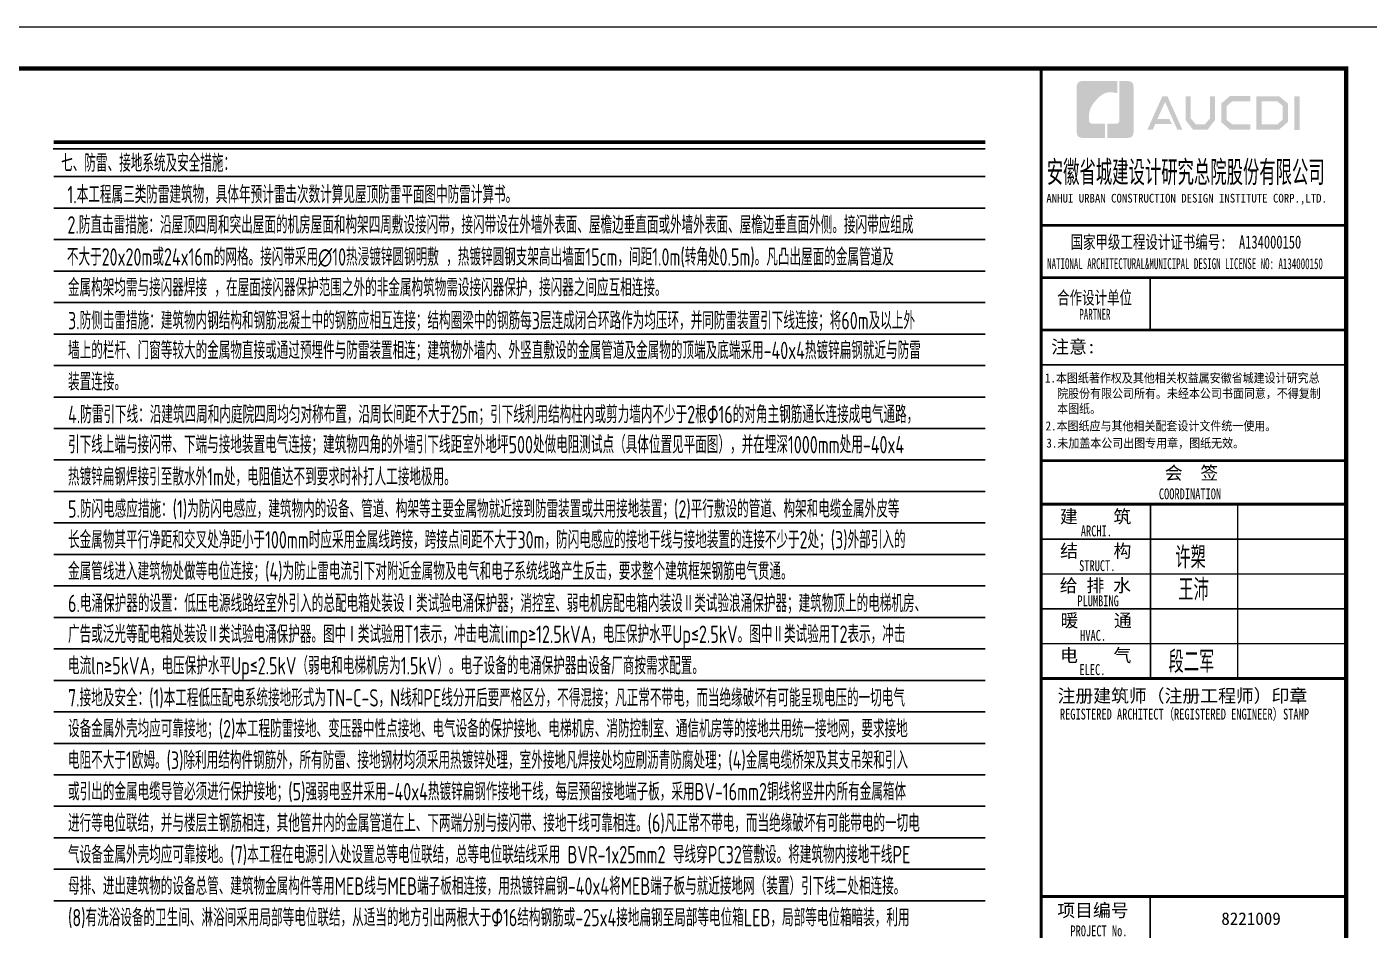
# Model space of a CAD drawing. Extents: x 3002737 to 4077523, y -995787 to -7267.
# Drawn here: x 3060859 to 3091660, y -618160 to -597432 of the extents above; entities that cross this region are included whole.
import ezdxf

# ---------------------------------------------------------------- set-up
doc = ezdxf.new("R2010")
doc.units = 0
doc.header["$LTSCALE"] = 1000
doc.header["$MEASUREMENT"] = 0
doc.layers.get('0').update_dxf_attribs({"linetype": 'CONTINUOUS'})
for name, color, linetype in [('!!电气', 1, 'CONTINUOUS'), ('PUB_TITLE', 4, 'CONTINUOUS'), ('TEL_TEXT', 7, 'CONTINUOUS'), ('图签文字', 4, 'CONTINUOUS')]:
    doc.layers.add(name, color=color, linetype=linetype)
doc.layers.add('图框', color=147, linetype='CONTINUOUS', lineweight=20)
doc.layers.add('图签', color=147, linetype='CONTINUOUS', lineweight=18)
doc.styles.add('HT', font='simhei.ttf')
doc.styles.add('TSSD_Dimension', font='Tssdeng.shx', dxfattribs={"width": 0.7, "bigfont": 'tssdchn.shx'})
doc.styles.add('宋体', font='', dxfattribs={"height": 4})
doc.styles.add('建筑图签-1', font='simhei.ttf', dxfattribs={"width": 0.7})
doc.styles.add('建筑图签-2', font='TXT.shx', dxfattribs={"width": 0.5, "bigfont": 'HZTXT.shx'})
doc.styles.get('宋体').set_extended_font_data('SimSun')

# ---------------------------------------------------------------- blocks, each defined once
blk = doc.blocks.new('院标1')
h = blk.add_hatch(color=150)
h.dxf.hatch_style = 1
h.set_gradient(color1=(33, 113, 253), color2=(33, 113, 253), tint=1, name='INVCURVED')
edge = h.paths.add_edge_path()
edge.add_spline(control_points=[(116373, 648379), (116379, 648379), (116382, 648379), (116391, 648379), (116391, 648379), (116391, 648379), (116616, 648379), (116616, 648379), (116616, 648379), (116616, 648379), (116616, 648054), (116616, 648054), (116616, 648054), (116616, 648054), (116108, 648054), (116108, 648054), (116108, 648054), (116028, 648054), (115963, 648111), (115963, 648199), (115963, 648199), (115963, 648199), (115963, 649215), (115963, 649215), (115963, 649215), (115963, 649295), (116018, 649360), (116108, 649360), (116108, 649360), (116108, 649360), (116897, 649360), (116897, 649360), (116897, 649360), (116897, 649360), (116897, 649080), (116897, 649080), (116897, 649080), (116897, 649080), (116566, 649140), (116356, 648859), (116356, 648859), (116245, 648719), (116240, 648545), (116247, 648466), (116247, 648466), (116254, 648386), (116247, 648466), (116247, 648466), (116247, 648466), (116247, 648466), (116258, 648374), (116373, 648379)], knot_values=[0, 0, 0, 0, 0.071429, 0.071429, 0.071429, 0.107143, 0.142857, 0.142857, 0.142857, 0.178571, 0.214286, 0.214286, 0.214286, 0.25, 0.285714, 0.285714, 0.285714, 0.321429, 0.357143, 0.357143, 0.357143, 0.392857, 0.428571, 0.428571, 0.428571, 0.464286, 0.5, 0.5, 0.5, 0.535714, 0.571429, 0.571429, 0.571429, 0.607143, 0.642857, 0.642857, 0.642857, 0.678571, 0.714286, 0.714286, 0.714286, 0.75, 0.785714, 0.785714, 0.785714, 0.821429, 0.857143, 0.857143, 0.857143, 0.928571, 1, 1, 1, 1], degree=3, periodic=0)
h = blk.add_hatch(color=150)
h.dxf.hatch_style = 1
h.set_gradient(color1=(33, 113, 253), color2=(33, 113, 253), tint=1, name='INVCURVED')
edge = h.paths.add_edge_path()
edge.add_spline(control_points=[(117268, 649215), (117268, 649215), (117268, 648199), (117268, 648199), (117268, 648199), (117268, 648114), (117212, 648054), (117123, 648054), (117123, 648054), (117123, 648054), (116663, 648054), (116663, 648054), (116663, 648054), (116663, 648054), (116663, 648379), (116663, 648379), (116663, 648379), (116663, 648379), (116865, 648379), (116865, 648379), (116865, 648379), (116907, 648379), (116941, 648413), (116941, 648455), (116941, 648455), (116941, 648455), (116941, 649360), (116941, 649360), (116941, 649360), (116941, 649360), (117123, 649360), (117123, 649360), (117123, 649360), (117204, 649360), (117268, 649306), (117268, 649215)], knot_values=[0, 0, 0, 0, 0.1, 0.1, 0.1, 0.15, 0.2, 0.2, 0.2, 0.25, 0.3, 0.3, 0.3, 0.35, 0.4, 0.4, 0.4, 0.45, 0.5, 0.5, 0.5, 0.55, 0.6, 0.6, 0.6, 0.65, 0.7, 0.7, 0.7, 0.75, 0.8, 0.8, 0.8, 0.9, 1, 1, 1, 1], degree=3, periodic=0)
blk = doc.blocks.new('A$C571341EA')
at = {"layer": 'PUB_TITLE'}
h = blk.add_hatch(color=147, dxfattribs=at)
h.paths.add_polyline_path([(5808, 39358), (5934, 39358), (5934, 38588), (5808, 38588)])
h.paths.add_polyline_path([(5056, 39242), (5056, 38716), (5416, 38716), (5540, 38823), (5540, 39141), (5420, 39242)], flags=16)
h.paths.add_polyline_path([(4938, 39360), (4938, 38598), (5460, 38598), (5659, 38768), (5659, 39196), (5463, 39360)])
h.paths.add_polyline_path([(4795, 39364), (4795, 39248), (4388, 39248), (4255, 39137), (4255, 38818), (4388, 38715), (4797, 38715), (4797, 38593), (4333, 38593), (4131, 38768), (4131, 39196), (4329, 39364)])
h.paths.add_polyline_path([(3312, 39362), (3432, 39362), (3432, 38851), (3546, 38720), (3757, 38720), (3871, 38851), (3871, 39362), (3985, 39362), (3985, 38814), (3821, 38597), (3483, 38597), (3312, 38816)])
h.paths.add_polyline_path([(2780, 39360), (2897, 39360), (3239, 38596), (3123, 38596), (2842, 39230), (2667, 38842), (2938, 38842), (2999, 38727), (2618, 38727), (2559, 38594), (2436, 38594)])
at = {"layer": '图框'}
for p, q in [((0, 36400), (7000, 36400)), ((0, 36400), (7000, 36400)), ((0, 35200), (7000, 35200))]:
    blk.add_line(p, q, dxfattribs=at)
for points, const_width in [([(0, 0), (0, 40000)], 70), ([(0, 36400), (7000, 36400)], 60), ([(0, 35200), (7000, 35200)], 60), ([(0, 35200), (7000, 35200)], 60), ([(2500, 35200), (2500, 34000)], 35), ([(0, 34000), (7000, 34000)], 60), ([(0, 34000), (7000, 34000)], 60), ([(0, 33199), (7000, 33199)], 35), ([(8, 31000), (7008, 31000)], 60), ([(8, 30000), (7008, 30000)], 70), ([(8, 30000), (7008, 30000)], 70), ([(2508, 30000), (2508, 26000)], 35), ([(4508, 30000), (4508, 26000)], 35), ([(8, 29200), (7008, 29200)], 35), ([(8, 28400), (7008, 28400)], 35), ([(8, 27600), (7008, 27600)], 35), ([(8, 26800), (7008, 26800)], 35), ([(8, 26000), (7008, 26000)], 70), ([(0, 21000), (7000, 21000)], 70), ([(0, 21000), (7000, 21000)], 70), ([(2500, 17000), (2500, 21000)], 35)]:
    blk.add_lwpolyline(points, dxfattribs=dict(at, const_width=const_width))
blk.add_blockref('院标1', (-115149, -609649))
at = {"layer": 'PUB_TITLE', "style": 'HT', "width": 0.88}
for s, p in [('1.本图纸著作权及其他相关权益属安徽省城建设计研究总', (86, 32793)), ('院股份有限公司所有。未经本公司书面同意，不得复制', (365, 32439)), ('本图纸。', (365, 32089)), (' 2.本图纸应与其他相关配套设计文件统一使用。 ', (-25, 31692)), ('3.未加盖本公司出图专用章，图纸无效。', (118, 31298))]:
    blk.add_text(s, height=210, dxfattribs=at).set_placement(p)
at = {"layer": '图签', "color": 154, "style": '宋体'}
blk.add_text(' 8221009', height=286.7, dxfattribs=at).set_placement((3937, 20348))
at = {"layer": '图签文字', "color": 7, "style": '建筑图签-1'}
for s, height, width, p in [('安徽省城建设计研究总院股份有限公司', 500, 0.55, (128, 37377)), ('国家甲级工程设计证书编号:  A134000150', 300, 0.7, (672, 35867)), ('合作设计单位', 300, 0.7, (365, 34590))]:
    blk.add_text(s, height=height, dxfattribs=dict(at, width=width)).set_placement(p)
at = {"layer": '图签文字', "linetype": 'Continuous', "style": '建筑图签-1', "width": 0.91}
blk.add_text('ANHUI URBAN CONSTRUCTION DESIGN INSTITUTE CORP.,LTD.', height=200, dxfattribs=at).set_placement((118, 36922))
at = {"layer": '图签文字', "style": '建筑图签-1'}
for s, width, p in [('NATIONAL ARCHITECTURAL&MUNICIPAL DESIGN LICENSE NO: A134000150', 0.6, (137, 35395)), ('PARTNER', 0.6, (875, 34234)), ('COORDINATION', 0.7, (2700, 30113)), ('ARCHI.', 0.7, (909, 29262)), ('STRUCT.', 0.7, (870, 28465)), ('PLUMBING', 0.7, (829, 27658)), ('HVAC.', 0.7, (894, 26865)), ('ELEC.', 0.7, (878, 26080)), ('REGISTERED ARCHITECT（REGISTERED ENGINEER）STAMP', 0.7, (429, 25059)), ('PROJECT No.', 0.7, (670, 20085, -1799))]:
    blk.add_text(s, height=250, dxfattribs=dict(at, width=width)).set_placement(p)
at = {"layer": '图签文字', "color": 7, "style": '建筑图签-1'}
for s, p in [('注意:', (231, 33463)), ('会  签', (2835, 30568)), ('建    筑', (430, 29567)), ('结    构', (434, 28779)), ('给 排 水', (425, 27985)), ('暖    通', (443, 27182)), ('电    气', (433, 26382)), ('注册建筑师（注册工程师）印章', (375, 25454)), ('项目编号', (368, 20532))]:
    blk.add_text(s, height=300, dxfattribs=at).set_placement(p)
at = {"layer": '图签文字', "color": 1, "style": '建筑图签-2', "width": 0.7}
for s, p in [('许槊', (3075, 28528)), ('王沛', (3146, 27787)), ('段二军', (2921, 26132))]:
    blk.add_text(s, height=500, dxfattribs=at).set_placement(p)

msp = doc.modelspace()

# ---------------------------------------------------------------- linework, layer by layer
at = {"layer": 'TEL_TEXT', "color": 0}
for p, q in [((3061461.5, -600231.2), (3082849.9, -600231.2)), ((3061479.8, -603759.4), (3082849.9, -603759.4)), ((3061479.8, -604481.9), (3082849.9, -604481.9)), ((3061479.8, -605204.3), (3082849.9, -605204.3)), ((3061479.8, -605926.8), (3082849.9, -605926.8)), ((3061479.8, -606649.2), (3082849.9, -606649.2)), ((3061479.8, -607371.7), (3082849.9, -607371.7)), ((3061479.8, -608094.1), (3082849.9, -608094.1)), ((3061479.8, -608816.6), (3082849.9, -608816.6)), ((3061479.8, -609539), (3082849.9, -609539)), ((3061479.8, -610261.5), (3082849.9, -610261.5)), ((3061479.8, -610983.9), (3082849.9, -610983.9)), ((3061479.8, -611706.4), (3082849.9, -611706.4)), ((3061479.8, -612428.9), (3082849.9, -612428.9)), ((3061479.8, -613151.3), (3082849.9, -613151.3)), ((3061479.8, -613873.8), (3082849.9, -613873.8)), ((3061479.8, -614596.2), (3082849.9, -614596.2)), ((3061479.8, -615318.7), (3082849.9, -615318.7)), ((3061479.8, -616041.1), (3082849.9, -616041.1)), ((3061479.8, -616763.6), (3082849.9, -616763.6)), ((3061479.8, -617486), (3082849.9, -617486))]:
    msp.add_line(p, q, dxfattribs=at)
at = {"layer": 'TEL_TEXT'}
for p, q in [((3061479.8, -600869.6), (3082849.9, -600869.6)), ((3061479.8, -601592), (3082849.9, -601592)), ((3061479.8, -602314.5), (3082849.9, -602314.5)), ((3061479.8, -603036.9), (3082849.9, -603036.9))]:
    msp.add_line(p, q, dxfattribs=at)
at = {"layer": 'TEL_TEXT', "color": 0, "const_width": 85}
msp.add_lwpolyline([(3082849.9, -600078), (3061475.5, -600078)], dxfattribs=at)
at = {"layer": '图框'}
msp.add_lwpolyline([(3032735, -597432.4), (3092134.8, -597432.4), (3092134.8, -639386.6), (3032735, -639386.6)], close=True, dxfattribs=at)
at = {"layer": '图框', "const_width": 100}
msp.add_lwpolyline([(3035235, -638386.6), (3091135, -638386.6), (3091135, -598386.6), (3035235, -598386.6)], close=True, dxfattribs=at)

# ---------------------------------------------------------------- block references
at = {"layer": '!!电气'}
msp.add_blockref('A$C571341EA', (3084135, -638386.6), dxfattribs=at)

# ---------------------------------------------------------------- texts
at = {"layer": 'TEL_TEXT', "style": 'TSSD_Dimension', "width": 0.7}
for s, p in [('七、防雷、接地系统及安全措施：', (3061647, -600758.5)), ('1.本工程属三类防雷建筑物，具体年预计雷击次数计算见屋顶防雷平面图中防雷计算书。', (3061791.7, -601481)), ('2.防直击雷措施：沿屋顶四周和突出屋面的机房屋面和构架四周敷设接闪带，接闪带设在外墙外表面、屋檐边垂直面或外墙外表面、屋檐边垂直面外侧。接闪带应组成', (3061791.7, -602176.6)), ('不大于20x20m或24x16m的网格。接闪带采用∅10热浸镀锌圆钢明敷 ，热镀锌圆钢支架高出墙面15cm，间距1.0m(转角处0.5m)。凡凸出屋面的金属管道及', (3061778, -602913.3)), ('金属构架均需与接闪器焊接 ，在屋面接闪器保护范围之外的非金属构筑物需设接闪器保护，接闪器之间应互相连接。', (3061802.2, -603615.1)), ('3.防侧击雷措施：建筑物内钢结构和钢筋混凝土中的钢筋应相互连接；结构圈梁中的钢筋每3层连成闭合环路作为均压环，并同防雷装置引下线连接；将60m及以上外', (3061804.5, -604373.5)), ('墙上的栏杆、门窗等较大的金属物直接或通过预埋件与防雷装置相连；建筑物外墙内、外竖直敷设的金属管道及金属物的顶端及底端采用-40x4热镀锌扁钢就近与防雷', (3061804.5, -605057.1)), ('装置连接。', (3061804.5, -605779.5)), ('4.防雷引下线：沿建筑四周和内庭院四周均匀对称布置，沿周长间距不大于25m；引下线利用结构柱内或剪力墙内不少于2根Φ16的对角主钢筋通长连接成电气通路，', (3061804.5, -606527.7)), ('引下线上端与接闪带、下端与接地装置电气连接；建筑物四角的外墙引下线距室外地坪500处做电阻测试点（具体位置见平面图），并在埋深1000mm处用-40x4', (3061804.5, -607219.9)), ('热镀锌扁钢焊接引至散水外1m处，电阻值达不到要求时补打人工接地极用。', (3061804.5, -607958)), ('5.防闪电感应措施：(1)为防闪电感应，建筑物内的设备、管道、构架等主要金属物就近接到防雷装置或共用接地装置；(2)平行敷设的管道、构架和电缆金属外皮等', (3061804.5, -608695.1)), ('长金属物其平行净距和交叉处净距小于100mm时应采用金属线跨接，跨接点间距不大于30m，防闪电感应的接地干线与接地装置的连接不少于2处；(3)外部引入的', (3061804.5, -609402.9)), ('金属管线进入建筑物处做等电位连接；(4)为防止雷电流引下对附近金属物及电气和电子系统线路产生反击，要求整个建筑框架钢筋电气贯通。', (3061804.5, -610125.3)), ('6.电涌保护器的设置：低压电源线路经室外引入的总配电箱处装设Ⅰ类试验电涌保护器；消控室、弱电机房配电箱内装设Ⅱ类试验浪涌保护器；建筑物顶上的电梯机房、', (3061804.5, -610862.4)), ('广告或泛光等配电箱处装设Ⅱ类试验电涌保护器。图中Ⅰ类试验用T1表示，冲击电流limp≥12.5kVA，电压保护水平Up≤2.5kV。图中Ⅱ类试验用T2表示，冲击', (3061804.5, -611570.2)), ('电流ln≥5kVA，电压保护水平Up≤2.5kV（弱电和电梯机房为1.5kV）。电子设备的电涌保护器由设备厂商按需求配置。', (3061804.5, -612292.7)), ('7.接地及安全：(1)本工程低压配电系统接地形式为TN-C-S，N线和PE线分开后要严格区分，不得混接；凡正常不带电，而当绝缘破坏有可能呈现电压的一切电气', (3061804.5, -613029.8)), ('设备金属外壳均应可靠接地；(2)本工程防雷接地、变压器中性点接地、电气设备的保护接地、电梯机房、消防控制室、通信机房等的接地共用统一接地网，要求接地', (3061804.5, -613737.6)), ('电阻不大于1欧姆。(3)除利用结构件钢筋外，所有防雷、接地钢材均须采用热镀锌处理，室外接地凡焊接处均应刷沥青防腐处理；(4)金属电缆桥架及其支吊架和引入', (3061804.5, -614460.1)), ('或引出的金属电缆导管必须进行保护接地；(5)强弱电竖井采用-40x4热镀锌扁钢作接地干线，每层预留接地端子板，采用BV-16mm2铜线将竖井内所有金属箱体', (3061804.5, -615182.5)), ('进行等电位联结，并与楼层主钢筋相连，其他管井内的金属管道在上、下两端分别与接闪带、接地干线可靠相连。(6)凡正常不带电，而当绝缘破坏有可能带电的一切电', (3061804.5, -615905)), ('气设备金属外壳均应可靠接地。(7)本工程在电源引入处设置总等电位联结，总等电位联结线采用 BVR-1x25mm2 导线穿PC32管敷设。将建筑物内接地干线PE', (3061804.5, -616627.4)), ('母排、进出建筑物的设备总管、建筑物金属构件等用MEB线与MEB端子板相连接，用热镀锌扁钢-40x4将MEB端子板与就近接地网（装置）引下线二处相连接。', (3061804.5, -617349.9)), ('(8)有洗浴设备的卫生间、淋浴间采用局部等电位联结，从适当的地方引出两根大于Φ16结构钢筋或-25x4接地扁钢至局部等电位箱LEB，局部等电位箱暗装，利用', (3061804.5, -618072.3))]:
    msp.add_text(s, height=400, dxfattribs=at).set_placement(p)

doc.saveas('drawing.dxf')
